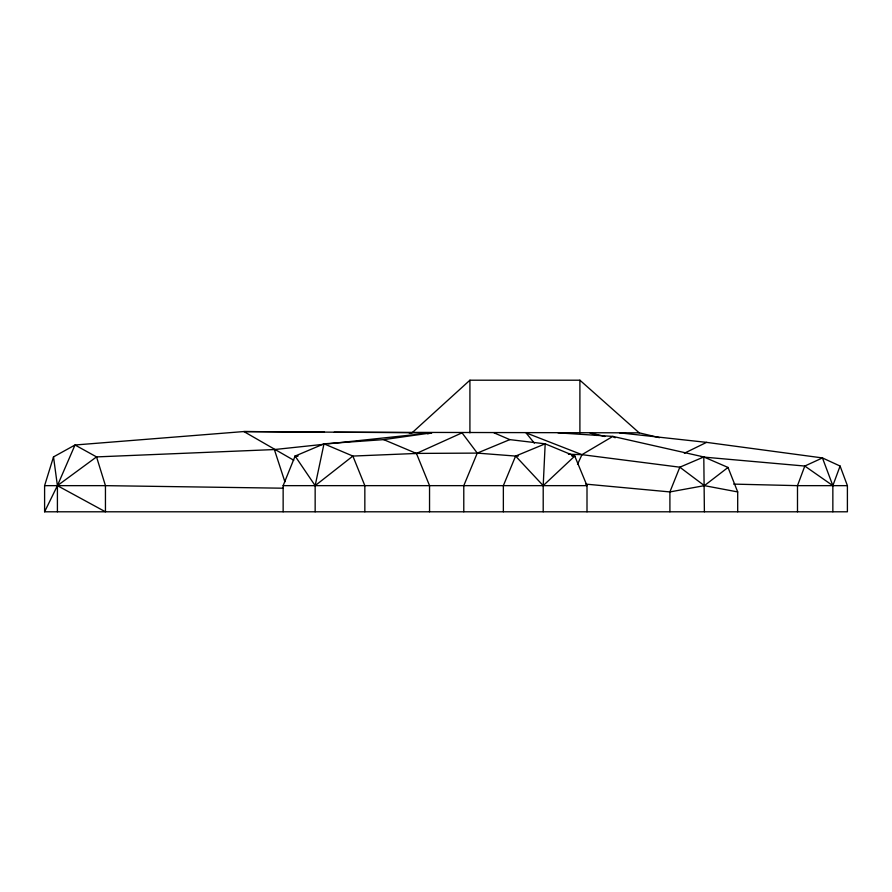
<?xml version="1.0" encoding="UTF-8"?>
<svg xmlns="http://www.w3.org/2000/svg" width="892" height="892" viewBox="0 0 892 892"><rect width="100%" height="100%" fill="white"/><g stroke="black" fill="none" stroke-linecap="round" stroke-linejoin="round"><path stroke-width="1.34" d="M619.516 432.843L706.564 442.365L822.446 457.93L840.086 466.048L847.4 485.649L847.4 511.796L44.6 511.796L44.6 485.649L53.509 456.905L75.017 444.997L243.862 431.55L431.695 432.843L427.669 433.858M840.086 466.048L832.849 485.649L832.849 511.796M283.143 511.796L283.143 485.649L295.107 456.068L323.997 443.826L383.672 439.622L431.695 432.843L328.189 443.837M587.003 511.796L587.003 485.649L574.749 456.068L545.179 443.826L509.8 439.622L477.265 453.103L463.784 485.649L463.784 511.796M543.206 511.796L543.206 485.649L545.179 443.826L515.598 456.068L503.356 485.649L503.356 511.796M577.525 464.375L581.963 454.664L612.826 436.4L703.799 456.949L728.017 467.453L737.695 491.927L737.695 511.796M44.6 511.796L57.411 485.649L75.017 444.997L96.537 456.905L274.368 449.557L325.424 444.127M572.084 455.857L574.749 456.068L543.206 485.649L515.598 456.068L477.265 453.103L413.71 453.426M659.478 437.671L639.196 432.843L579.9 380.204L469.917 380.204L412.015 432.843L409.25 433.077M728.017 467.453L704.39 485.649L669.903 491.927L585.743 484.111M684.342 453.236L706.564 442.365M315.155 511.796L315.155 485.649L295.107 456.068L297.839 455.923M639.196 432.843L334.188 432.241M295.107 456.068L297.861 456.068M515.598 456.068L518.297 456.068M572.062 456.068L574.749 456.068M44.6 485.649L105.446 485.649L282.842 488.203M283.143 485.649L587.003 485.649M847.4 485.649L797.493 485.649L733.692 484.111M324.465 432.174L243.862 431.55L293.758 460.25M568.416 454.24L581.963 454.664L679.827 467.196L704.39 485.649L737.695 491.927M558.002 432.843L612.826 436.4L615.134 437.782M701.335 456.882L804.796 466.048L822.446 457.93L832.849 485.649L804.796 466.048L797.493 485.649L797.493 511.796M604.865 436.489L589.991 432.843L596.413 435.486M581.963 454.664L526.012 432.843L534.353 443.146M383.672 439.622L416.441 453.448L429.543 485.649L429.543 511.796M494.034 432.843L509.8 439.622M477.265 453.103L462.045 432.843L416.441 453.448L352.875 456.068L323.997 443.826L315.155 485.649L352.875 456.068L364.839 485.649L364.839 511.796M274.368 449.557L284.894 481.814M53.509 456.905L57.411 485.649L57.411 511.796M704.39 511.796L703.799 456.949L679.827 467.196L669.903 491.927L669.903 511.796M579.9 380.204L579.9 432.843M469.917 380.204L469.917 432.843M96.537 456.905L57.411 485.649L105.446 511.796L105.446 485.649L96.537 456.905"/></g></svg>
